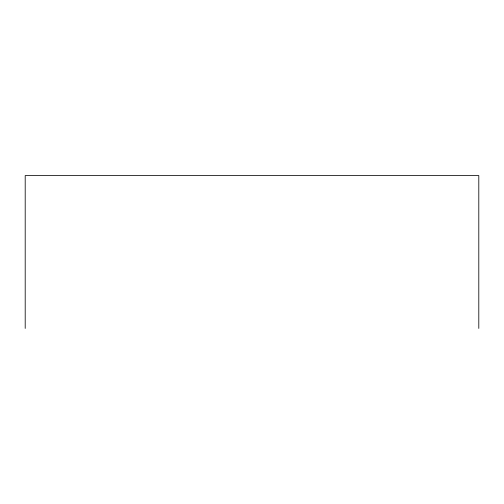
<?xml version="1.0" encoding="UTF-8"?>
<svg xmlns="http://www.w3.org/2000/svg" width="504" height="504" viewBox="0 0 504 504"><rect width="100%" height="100%" fill="white"/><g stroke="black" fill="none" stroke-linecap="round" stroke-linejoin="round"><path stroke-width="0.76" d="M478.8 328.425L478.8 175.575L25.2 175.575L25.2 328.425"/></g></svg>
